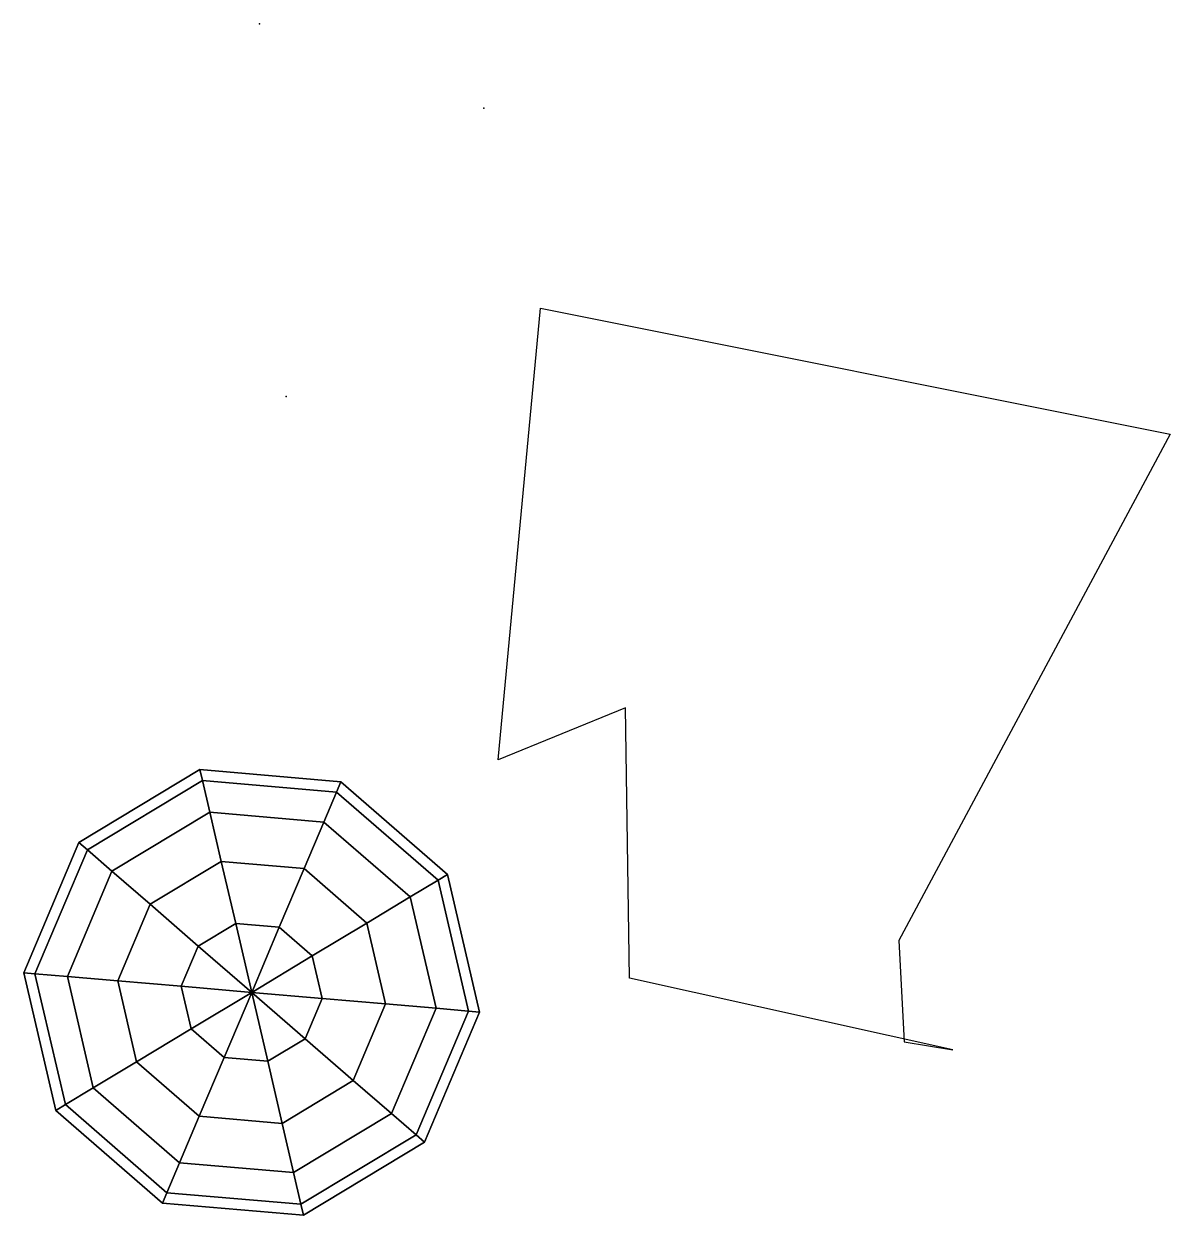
# Model space of a CAD drawing. Header units: metres. Extents: x -41.7 to 21.8, y -27.7 to 38.3.
import ezdxf

# ---------------------------------------------------------------- set-up
doc = ezdxf.new("R2010")
doc.units = ezdxf.units.M
doc.header["$MEASUREMENT"] = 0
doc.layers.add('Default', color=18, linetype='Continuous', true_color=0x000000)

msp = doc.modelspace()

# ---------------------------------------------------------------- linework, layer by layer
at = {"layer": 'Default'}
msp.add_lwpolyline([(-15.45, -2.491), (-13.096, 22.523), (21.776, 15.552), (6.749, -12.491), (7.048, -18.116), (9.742, -18.547), (-8.169, -14.579), (-8.393, 0.378)], close=True, dxfattribs=at)
for p in [(-28.665, 38.273), (-16.239, 33.602), (-27.185, 17.628)]:
    msp.add_point(p, dxfattribs=at)

# ---------------------------------------------------------------- meshes
mesh = msp.add_polyface(dxfattribs=at)
corners = [(-29.094, -15.375, -12.667), (-25.194, -15.712, -12.047), (-25.741, -13.355, -12.047), (-27.569, -11.77, -12.047), (-29.979, -11.562, -12.047), (-32.051, -12.81, -12.047), (-32.994, -15.038, -12.047), (-32.447, -17.395, -12.047), (-30.62, -18.98, -12.047), (-28.209, -19.188, -12.047), (-26.137, -17.939, -12.047), (-21.676, -16.015, -10.248), (-22.717, -11.533, -10.248), (-26.193, -8.518, -10.248), (-30.777, -8.122, -10.248), (-34.719, -10.496, -10.248), (-36.512, -14.734, -10.248), (-35.472, -19.217, -10.248), (-31.996, -22.232, -10.248), (-27.411, -22.627, -10.248), (-23.47, -20.253, -10.248), (-18.885, -16.256, -7.445), (-20.316, -10.087, -7.445), (-25.101, -5.937, -7.445), (-31.411, -5.392, -7.445), (-36.836, -8.66, -7.445), (-39.304, -14.493, -7.445), (-37.872, -20.663, -7.445), (-33.088, -24.812, -7.445), (-26.778, -25.357, -7.445), (-21.353, -22.089, -7.445), (-17.092, -16.411, -3.914), (-18.775, -9.159, -3.914), (-24.4, -4.28, -3.914), (-31.817, -3.64, -3.914), (-38.195, -7.482, -3.914), (-41.096, -14.338, -3.914), (-39.413, -21.591, -3.914), (-33.789, -26.469, -3.914), (-26.371, -27.11, -3.914), (-19.993, -23.268, -3.914), (-16.474, -16.465), (-18.244, -8.839), (-24.158, -3.709), (-31.958, -3.036), (-38.663, -7.075), (-41.714, -14.285), (-39.944, -21.911), (-34.03, -27.04), (-26.231, -27.714), (-19.525, -23.674), (-17.092, -16.411, 3.914), (-18.775, -9.159, 3.914), (-24.4, -4.28, 3.914), (-31.817, -3.64, 3.914), (-38.195, -7.482, 3.914), (-41.096, -14.338, 3.914), (-39.413, -21.591, 3.914), (-33.789, -26.469, 3.914), (-26.371, -27.11, 3.914), (-19.993, -23.268, 3.914), (-18.885, -16.256, 7.445), (-20.316, -10.087, 7.445), (-25.101, -5.937, 7.445), (-31.411, -5.392, 7.445), (-36.836, -8.66, 7.445), (-39.304, -14.493, 7.445), (-37.872, -20.663, 7.445), (-33.088, -24.812, 7.445), (-26.778, -25.357, 7.445), (-21.353, -22.089, 7.445), (-21.676, -16.015, 10.248), (-22.717, -11.533, 10.248), (-26.193, -8.518, 10.248), (-30.777, -8.122, 10.248), (-34.719, -10.496, 10.248), (-36.512, -14.734, 10.248), (-35.472, -19.217, 10.248), (-31.996, -22.232, 10.248), (-27.411, -22.627, 10.248), (-23.47, -20.253, 10.248), (-25.194, -15.712, 12.047), (-25.741, -13.355, 12.047), (-27.569, -11.77, 12.047), (-29.979, -11.562, 12.047), (-32.051, -12.81, 12.047), (-32.994, -15.038, 12.047), (-32.447, -17.395, 12.047), (-30.62, -18.98, 12.047), (-28.209, -19.188, 12.047), (-26.137, -17.939, 12.047), (-29.094, -15.375, 12.667)]
mesh.append_faces([[corners[k] for k in face] for face in [(0, 2, 1, 1), (0, 3, 2, 2), (0, 4, 3, 3), (0, 5, 4, 4), (0, 6, 5, 5), (0, 7, 6, 6), (0, 8, 7, 7), (0, 9, 8, 8), (0, 10, 9, 9), (0, 1, 10, 10), (1, 2, 12, 11), (2, 3, 13, 12), (3, 4, 14, 13), (4, 5, 15, 14), (5, 6, 16, 15), (6, 7, 17, 16), (7, 8, 18, 17), (8, 9, 19, 18), (9, 10, 20, 19), (10, 1, 11, 20), (11, 12, 22, 21), (12, 13, 23, 22), (13, 14, 24, 23), (14, 15, 25, 24), (15, 16, 26, 25), (16, 17, 27, 26), (17, 18, 28, 27), (18, 19, 29, 28), (19, 20, 30, 29), (20, 11, 21, 30), (21, 22, 32, 31), (22, 23, 33, 32), (23, 24, 34, 33), (24, 25, 35, 34), (25, 26, 36, 35), (26, 27, 37, 36), (27, 28, 38, 37), (28, 29, 39, 38), (29, 30, 40, 39), (30, 21, 31, 40), (31, 32, 42, 41), (32, 33, 43, 42), (33, 34, 44, 43), (34, 35, 45, 44), (35, 36, 46, 45), (36, 37, 47, 46), (37, 38, 48, 47), (38, 39, 49, 48), (39, 40, 50, 49), (40, 31, 41, 50), (41, 42, 52, 51), (42, 43, 53, 52), (43, 44, 54, 53), (44, 45, 55, 54), (45, 46, 56, 55), (46, 47, 57, 56), (47, 48, 58, 57), (48, 49, 59, 58), (49, 50, 60, 59), (50, 41, 51, 60), (51, 52, 62, 61), (52, 53, 63, 62), (53, 54, 64, 63), (54, 55, 65, 64), (55, 56, 66, 65), (56, 57, 67, 66), (57, 58, 68, 67), (58, 59, 69, 68), (59, 60, 70, 69), (60, 51, 61, 70), (61, 62, 72, 71), (62, 63, 73, 72), (63, 64, 74, 73), (64, 65, 75, 74), (65, 66, 76, 75), (66, 67, 77, 76), (67, 68, 78, 77), (68, 69, 79, 78), (69, 70, 80, 79), (70, 61, 71, 80), (71, 72, 82, 81), (72, 73, 83, 82), (73, 74, 84, 83), (74, 75, 85, 84), (75, 76, 86, 85), (76, 77, 87, 86), (77, 78, 88, 87), (78, 79, 89, 88), (79, 80, 90, 89), (80, 71, 81, 90), (81, 82, 91, 91), (82, 83, 91, 91), (83, 84, 91, 91), (84, 85, 91, 91), (85, 86, 91, 91), (86, 87, 91, 91), (87, 88, 91, 91), (88, 89, 91, 91), (89, 90, 91, 91), (90, 81, 91, 91)]])

doc.saveas('drawing.dxf')
